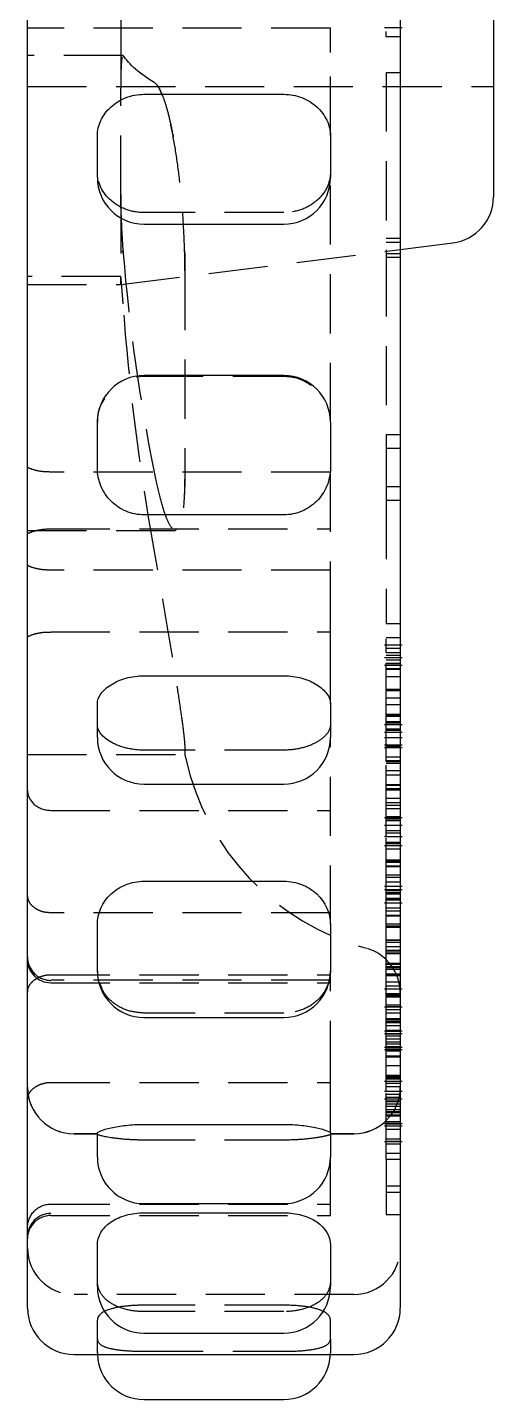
# Model space of a CAD drawing. Extents: x 2 to 295, y 1 to 209.
# Drawn here: x 211.38 to 221.38, y 89.36 to 118.83 of the extents above; entities that cross this region are included whole.
import ezdxf

# ---------------------------------------------------------------- set-up
doc = ezdxf.new("R2010")
doc.units = 0
doc.linetypes.add('SLD-实线', pattern=[0])
doc.linetypes.add('SLD-虚线', pattern=[1.905, 1.27, -0.635])
doc.layers.get('0').update_dxf_attribs({"linetype": 'CONTINUOUS'})

msp = doc.modelspace()

# ---------------------------------------------------------------- linework, layer by layer
at = {"color": 7, "linetype": 'SLD-实线'}
for p, q in [((221.379, 123.425), (221.379, 115.191)), ((211.379, 116.737), (211.379, 121.88)), ((219.379, 121.88), (219.379, 116.737)), ((213.879, 117.39), (216.879, 117.39)), ((211.379, 109.615), (211.379, 116.737)), ((219.379, 116.737), (219.379, 109.615)), ((212.879, 115.602), (212.879, 116.504)), ((217.879, 116.504), (217.879, 115.602)), ((213.879, 114.602), (216.879, 114.602)), ((219.379, 114.058), (220.503, 114.199)), ((216.879, 111.351), (213.879, 111.351)), ((212.879, 109.36), (212.879, 110.351)), ((217.879, 110.351), (217.879, 109.36)), ((211.379, 104.982), (211.379, 109.615)), ((219.379, 109.615), (219.379, 104.982)), ((216.879, 108.357), (213.879, 108.357)), ((219.417, 105.287), (219.379, 105.287)), ((211.379, 99.27), (211.379, 104.982)), ((219.417, 105.125), (219.379, 105.125)), ((219.379, 104.982), (219.379, 99.27)), ((213.879, 104.901), (216.879, 104.901)), ((212.879, 103.575), (212.879, 104.307)), ((217.879, 104.307), (217.879, 103.575)), ((219.379, 103.853), (219.417, 103.853)), ((219.379, 103.69), (219.417, 103.69)), ((219.417, 103.351), (219.379, 103.351)), ((213.879, 102.575), (216.879, 102.575)), ((219.379, 101.858), (219.417, 101.858)), ((219.379, 101.694), (219.417, 101.694)), ((213.879, 100.488), (216.879, 100.488)), ((219.417, 100.378), (219.379, 100.378)), ((219.417, 100.016), (219.379, 100.016)), ((212.879, 98.562), (212.879, 99.547)), ((217.879, 99.547), (217.879, 98.562)), ((211.379, 96.064), (211.379, 99.27)), ((219.379, 99.27), (219.379, 96.064)), ((213.879, 97.562), (216.879, 97.562)), ((219.417, 97.785), (219.379, 97.785)), ((219.417, 96.919), (219.379, 96.919)), ((219.417, 96.87), (219.379, 96.87)), ((219.379, 96.197), (219.417, 96.197)), ((211.379, 92.895), (211.379, 96.064)), ((219.379, 96.064), (219.379, 92.895)), ((213.879, 95.266), (216.879, 95.266)), ((219.379, 95.287), (219.417, 95.287)), ((219.379, 95.238), (219.417, 95.238)), ((212.379, 95.064), (212.879, 95.064)), ((212.879, 94.564), (212.879, 95.082)), ((217.879, 95.082), (217.879, 94.564)), ((217.879, 95.064), (218.379, 95.064)), ((213.879, 93.564), (216.879, 93.564)), ((213.879, 93.366), (216.879, 93.366)), ((211.379, 91.324), (211.379, 92.895)), ((219.379, 92.895), (219.379, 91.324)), ((212.879, 91.782), (212.879, 92.667)), ((217.879, 92.667), (217.879, 91.782)), ((213.879, 90.782), (216.879, 90.782)), ((212.379, 90.324), (218.379, 90.324)), ((213.879, 89.356), (216.879, 89.356))]:
    msp.add_line(p, q, dxfattribs=at)
at = {"color": 7, "linetype": 'SLD-虚线'}
for p, q in [((213.379, 121.092), (213.379, 117.524)), ((217.879, 118.808), (211.879, 118.808)), ((217.879, 118.289), (217.879, 118.808)), ((219.042, 118.827), (219.417, 118.827)), ((219.079, 118.629), (219.379, 118.629)), ((213.426, 118.227), (211.379, 118.227)), ((213.426, 118.227), (211.379, 118.227)), ((213.432, 118.222), (213.426, 118.215)), ((217.879, 116.504), (217.879, 118.289)), ((219.079, 117.858), (219.079, 113.889)), ((219.079, 117.858), (219.379, 117.858)), ((211.379, 117.558), (221.379, 117.558)), ((213.379, 115.239), (213.379, 117.524)), ((217.879, 110.351), (217.879, 115.602)), ((213.379, 115.239), (213.379, 113.455)), ((213.383, 114.948), (213.379, 115.239)), ((216.879, 114.85), (213.879, 114.85)), ((213.379, 113.308), (219.379, 114.058)), ((219.079, 114.298), (219.379, 114.298)), ((219.079, 114.213), (219.379, 114.213)), ((213.432, 113.977), (213.429, 114.029)), ((219.079, 113.974), (219.379, 113.974)), ((219.079, 113.889), (219.379, 113.889)), ((219.079, 113.889), (219.079, 108.967)), ((213.382, 113.48), (211.379, 113.48)), ((213.382, 113.479), (211.379, 113.479)), ((214.757, 113.597), (214.757, 109.122)), ((211.379, 113.308), (213.379, 113.308)), ((213.379, 113.308), (213.379, 113.455)), ((213.711, 111.319), (213.879, 111.338)), ((213.879, 111.338), (216.879, 111.338)), ((219.079, 110.08), (219.379, 110.08)), ((219.079, 109.787), (219.379, 109.787)), ((217.879, 106.088), (217.879, 109.36)), ((217.879, 109.275), (211.879, 109.275)), ((214.757, 109.127), (214.75, 108.801)), ((219.079, 108.967), (219.379, 108.967)), ((219.079, 108.967), (219.079, 108.674)), ((219.079, 108.674), (219.079, 106.025)), ((219.079, 108.674), (219.379, 108.674)), ((211.379, 108.024), (214.559, 108.024)), ((211.379, 108.02), (214.559, 108.02)), ((211.879, 108.056), (217.879, 108.056)), ((214.575, 108.031), (214.559, 108.034)), ((217.879, 107.169), (211.879, 107.169)), ((211.879, 105.842), (217.879, 105.842)), ((217.879, 105.842), (217.879, 106.088)), ((217.879, 105.092), (217.879, 105.842)), ((219.079, 106.025), (219.379, 106.025)), ((219.417, 105.556), (219.042, 105.556)), ((219.379, 105.717), (219.079, 105.717)), ((219.379, 105.287), (219.042, 105.287)), ((219.079, 105.442), (219.079, 105.492)), ((219.079, 105.492), (219.379, 105.492)), ((219.079, 105.4), (219.379, 105.4)), ((219.079, 105.342), (219.379, 105.342)), ((219.079, 105.242), (219.379, 105.242)), ((217.879, 104.372), (217.879, 105.092)), ((219.379, 105.125), (219.042, 105.125)), ((219.079, 105.175), (219.379, 105.175)), ((219.079, 105.165), (219.379, 105.165)), ((219.079, 105.055), (219.379, 105.055)), ((219.079, 105.04), (219.379, 105.04)), ((219.079, 104.888), (219.379, 104.888)), ((219.079, 104.884), (219.379, 104.884)), ((217.879, 104.307), (217.879, 104.372)), ((219.079, 104.612), (219.379, 104.612)), ((219.079, 104.582), (219.379, 104.582)), ((219.079, 104.427), (219.379, 104.427)), ((219.079, 104.286), (219.379, 104.286)), ((219.079, 104.077), (219.379, 104.077)), ((219.079, 104.059), (219.379, 104.059)), ((219.079, 103.734), (219.079, 104.034)), ((219.079, 104.034), (219.379, 104.034)), ((219.042, 103.853), (219.379, 103.853)), ((219.079, 103.922), (219.379, 103.922)), ((219.079, 103.903), (219.379, 103.903)), ((219.079, 103.889), (219.379, 103.889)), ((219.379, 103.758), (219.079, 103.758)), ((217.879, 99.559), (217.879, 103.575)), ((219.042, 103.69), (219.379, 103.69)), ((219.042, 103.572), (219.417, 103.572)), ((219.079, 103.734), (219.379, 103.734)), ((219.079, 103.733), (219.379, 103.733)), ((219.079, 103.573), (219.379, 103.573)), ((219.079, 103.388), (219.079, 103.573)), ((211.379, 103.208), (214.757, 103.208)), ((216.879, 103.304), (213.879, 103.304)), ((214.757, 103.416), (214.757, 103.208)), ((219.042, 103.415), (219.417, 103.415)), ((219.379, 103.351), (219.042, 103.351)), ((219.079, 103.416), (219.379, 103.416)), ((219.079, 103.416), (219.379, 103.416)), ((219.079, 103.408), (219.379, 103.408)), ((219.079, 103.388), (219.379, 103.388)), ((219.079, 103.062), (219.079, 103.388)), ((219.079, 103.159), (219.379, 103.159)), ((219.079, 103.085), (219.379, 103.085)), ((219.079, 103.062), (219.379, 103.062)), ((219.079, 103.027), (219.379, 103.027)), ((219.079, 102.866), (219.379, 102.866)), ((219.079, 102.776), (219.379, 102.776)), ((219.079, 102.567), (219.379, 102.567)), ((219.079, 102.555), (219.379, 102.555)), ((219.079, 102.481), (219.379, 102.481)), ((219.079, 102.473), (219.379, 102.473)), ((219.079, 102.45), (219.379, 102.45)), ((219.079, 102.269), (219.379, 102.269)), ((211.879, 102.011), (217.879, 102.011)), ((219.079, 102.182), (219.379, 102.182)), ((219.079, 102.124), (219.379, 102.124)), ((219.079, 102.05), (219.379, 102.05)), ((219.042, 101.858), (219.379, 101.858)), ((219.042, 101.694), (219.379, 101.694)), ((219.079, 101.876), (219.379, 101.876)), ((219.079, 101.868), (219.379, 101.868)), ((219.079, 101.836), (219.379, 101.836)), ((219.079, 101.8), (219.379, 101.8)), ((219.079, 101.793), (219.379, 101.793)), ((219.042, 101.451), (219.417, 101.451)), ((219.079, 101.577), (219.379, 101.577)), ((219.079, 101.525), (219.379, 101.525)), ((219.079, 100.478), (219.079, 101.413)), ((219.042, 101.259), (219.417, 101.259)), ((219.079, 101.33), (219.379, 101.33)), ((219.079, 101.302), (219.379, 101.302)), ((219.079, 101.183), (219.379, 101.183)), ((219.079, 100.951), (219.379, 100.951)), ((219.079, 100.924), (219.379, 100.924)), ((219.079, 100.898), (219.379, 100.898)), ((219.079, 100.817), (219.379, 100.817)), ((219.379, 100.796), (219.079, 100.796)), ((219.079, 100.626), (219.379, 100.626)), ((219.079, 100.578), (219.379, 100.578)), ((219.379, 100.378), (219.042, 100.378)), ((219.417, 100.304), (219.042, 100.304)), ((219.079, 100.478), (219.379, 100.478)), ((219.079, 100.221), (219.079, 100.478)), ((219.079, 100.291), (219.379, 100.291)), ((219.079, 100.245), (219.379, 100.245)), ((219.079, 100.231), (219.379, 100.231)), ((219.079, 100.221), (219.379, 100.221)), ((219.079, 99.759), (219.079, 100.221)), ((219.079, 100.218), (219.379, 100.218)), ((219.379, 100.016), (219.042, 100.016)), ((219.079, 100.125), (219.379, 100.125)), ((219.079, 100.107), (219.379, 100.107)), ((219.079, 100.091), (219.379, 100.091)), ((219.079, 99.915), (219.379, 99.915)), ((217.879, 99.809), (211.879, 99.809)), ((219.079, 99.851), (219.379, 99.851)), ((219.079, 99.501), (219.079, 99.759)), ((219.079, 99.759), (219.379, 99.759)), ((219.079, 99.748), (219.379, 99.748)), ((219.079, 99.744), (219.379, 99.744)), ((219.079, 99.572), (219.379, 99.572)), ((219.079, 99.532), (219.379, 99.532)), ((219.079, 99.501), (219.379, 99.501)), ((219.079, 98.971), (219.079, 99.501)), ((219.079, 99.233), (219.379, 99.233)), ((219.079, 99.224), (219.379, 99.224)), ((219.079, 99.178), (219.379, 99.178)), ((219.079, 99.085), (219.379, 99.085)), ((219.079, 99.007), (219.379, 99.007)), ((219.079, 98.971), (219.379, 98.971)), ((219.079, 98.731), (219.079, 98.971)), ((219.079, 98.938), (219.379, 98.938)), ((219.079, 98.731), (219.379, 98.731)), ((219.079, 98.037), (219.079, 98.731)), ((211.879, 98.478), (217.879, 98.478)), ((212.884, 98.537), (212.879, 98.579)), ((217.879, 96.221), (217.879, 98.562)), ((219.079, 98.708), (219.379, 98.708)), ((219.079, 98.655), (219.379, 98.655)), ((219.079, 98.634), (219.379, 98.634)), ((219.079, 98.6), (219.379, 98.6)), ((219.079, 98.501), (219.379, 98.501)), ((219.079, 98.491), (219.379, 98.491)), ((219.079, 98.466), (219.379, 98.466)), ((211.879, 98.361), (211.879, 98.359)), ((217.879, 98.361), (211.879, 98.361)), ((211.879, 98.308), (217.879, 98.308)), ((219.417, 98.17), (219.042, 98.17)), ((219.079, 98.33), (219.379, 98.33)), ((219.079, 98.244), (219.379, 98.244)), ((219.079, 98.076), (219.379, 98.076)), ((219.079, 98.068), (219.379, 98.068)), ((219.079, 98.056), (219.379, 98.056)), ((219.079, 97.797), (219.079, 98.037)), ((219.079, 98.037), (219.379, 98.037)), ((219.079, 98.004), (219.379, 98.004)), ((216.879, 97.658), (213.879, 97.658)), ((219.379, 97.785), (219.042, 97.785)), ((219.079, 97.833), (219.379, 97.833)), ((219.079, 97.797), (219.379, 97.797)), ((219.079, 97.038), (219.079, 97.797)), ((219.079, 97.734), (219.379, 97.734)), ((219.079, 97.663), (219.379, 97.663)), ((219.417, 97.267), (219.042, 97.267)), ((219.079, 97.541), (219.379, 97.541)), ((219.079, 97.527), (219.379, 97.527)), ((219.079, 97.521), (219.379, 97.521)), ((219.079, 97.482), (219.379, 97.482)), ((219.079, 97.453), (219.379, 97.453)), ((219.079, 97.393), (219.379, 97.393)), ((219.079, 97.286), (219.379, 97.286)), ((219.079, 97.265), (219.379, 97.265)), ((219.417, 97.214), (219.042, 97.214)), ((219.079, 97.211), (219.379, 97.211)), ((219.079, 97.165), (219.379, 97.165)), ((219.079, 97.103), (219.379, 97.103)), ((219.079, 96.889), (219.079, 97.038)), ((219.079, 97.036), (219.379, 97.036)), ((219.079, 96.996), (219.379, 96.996)), ((219.379, 96.919), (219.042, 96.919)), ((219.379, 96.87), (219.042, 96.87)), ((219.079, 96.936), (219.379, 96.936)), ((219.079, 96.89), (219.379, 96.89)), ((219.079, 96.889), (219.379, 96.889)), ((219.079, 96.843), (219.379, 96.843)), ((219.079, 96.741), (219.379, 96.741)), ((219.079, 96.718), (219.379, 96.718)), ((219.079, 96.53), (219.379, 96.53)), ((211.879, 96.165), (217.879, 96.165)), ((217.879, 96.165), (217.879, 96.221)), ((217.879, 96.063), (217.879, 96.165)), ((219.042, 96.197), (219.379, 96.197)), ((219.079, 96.326), (219.379, 96.326)), ((219.079, 96.312), (219.379, 96.312)), ((219.079, 96.279), (219.379, 96.279)), ((219.079, 96.271), (219.379, 96.271)), ((219.079, 96.248), (219.379, 96.248)), ((219.079, 96.243), (219.379, 96.243)), ((219.079, 96.148), (219.379, 96.148)), ((219.079, 96.123), (219.079, 96.148)), ((219.079, 96.081), (219.379, 96.081)), ((219.079, 95.982), (219.079, 96.081)), ((219.379, 96.312), (219.379, 96.139)), ((217.879, 95.352), (217.879, 96.063)), ((219.042, 95.977), (219.417, 95.977)), ((219.042, 95.812), (219.417, 95.812)), ((219.079, 95.759), (219.079, 95.939)), ((219.079, 95.917), (219.379, 95.917)), ((219.079, 95.914), (219.379, 95.914)), ((219.079, 95.851), (219.379, 95.851)), ((219.079, 95.77), (219.379, 95.77)), ((219.079, 95.759), (219.379, 95.759)), ((219.079, 95.588), (219.079, 95.759)), ((219.079, 95.705), (219.379, 95.705)), ((219.079, 95.659), (219.379, 95.659)), ((219.079, 95.588), (219.379, 95.588)), ((219.079, 94.649), (219.079, 95.588)), ((219.079, 95.545), (219.379, 95.545)), ((219.079, 95.52), (219.379, 95.52)), ((217.879, 95.082), (217.879, 95.352)), ((219.042, 95.287), (219.379, 95.287)), ((219.042, 95.238), (219.379, 95.238)), ((219.079, 95.469), (219.379, 95.469)), ((219.079, 95.451), (219.379, 95.451)), ((219.079, 95.326), (219.379, 95.326)), ((219.079, 95.294), (219.379, 95.294)), ((219.079, 95.278), (219.379, 95.278)), ((212.879, 95.065), (212.379, 95.065)), ((216.879, 94.929), (213.879, 94.929)), ((218.379, 95.065), (217.879, 95.065)), ((219.042, 94.897), (219.417, 94.897)), ((219.079, 95.161), (219.379, 95.161)), ((219.079, 94.952), (219.379, 94.952)), ((219.079, 94.903), (219.379, 94.903)), ((219.079, 94.848), (219.379, 94.848)), ((219.079, 94.516), (219.079, 94.649)), ((219.079, 94.649), (219.379, 94.649)), ((217.879, 93.308), (217.879, 94.564)), ((219.079, 94.516), (219.379, 94.516)), ((219.079, 94.516), (219.079, 93.332)), ((219.079, 93.944), (219.379, 93.944)), ((219.079, 93.808), (219.379, 93.808)), ((211.879, 93.55), (211.879, 93.554)), ((211.879, 93.55), (217.879, 93.55)), ((211.879, 93.308), (217.879, 93.308)), ((219.079, 93.332), (219.379, 93.332)), ((218.379, 91.611), (212.379, 91.611)), ((216.879, 91.382), (213.879, 91.382)), ((216.879, 91.246), (213.879, 91.246)), ((212.879, 90.856), (212.879, 91.063)), ((212.879, 90.655), (212.879, 90.856)), ((217.879, 90.856), (217.879, 91.063)), ((217.879, 90.655), (217.879, 90.856)), ((212.879, 90.356), (212.879, 90.655)), ((217.879, 90.655), (217.879, 90.356)), ((212.879, 90.356), (212.88, 90.324)), ((213.879, 90.392), (216.879, 90.392)), ((217.879, 90.324), (217.879, 90.356))]:
    msp.add_line(p, q, dxfattribs=at)
at = {"color": 7, "linetype": 'SLD-实线'}
for centre, start, end in [((213.879, 115.602), 180, 270), ((216.879, 115.602), 270, 0), ((220.379, 115.191), 277.125, 0), ((213.879, 110.351), 90, 180), ((216.879, 110.351), 0, 90), ((213.879, 103.575), 180, 270), ((216.879, 103.575), 270, 0), ((213.879, 98.562), 180, 270), ((216.879, 98.562), 270, 0), ((212.379, 96.064), 180, 270), ((218.379, 96.064), 270, 0), ((213.879, 94.564), 180, 270), ((216.879, 94.564), 270, 0), ((213.879, 91.782), 180, 270), ((216.879, 91.782), 270, 0), ((212.379, 91.324), 180, 270), ((218.379, 91.324), 270, 0), ((213.879, 90.356), 181.8279, 270), ((216.879, 90.356), 270, 358.1721)]:
    msp.add_arc(centre, 1, start, end, dxfattribs=at)
at = {"color": 7, "linetype": 'SLD-虚线'}
for centre, radius, start, end in [((275.752, 116.673), 62.464, 192.44814, 192.53277), ((220.093, 104.3), 5.446, 192.5328, 254.5819), ((218.379, 98.086), 1, 0, 74.5819), ((211.879, 98.808), 0.5, 180, 270), ((212.379, 96.065), 1, 180, 270), ((218.379, 96.065), 1, 270, 0), ((211.879, 92.808), 0.5, 90, 180), ((212.379, 92.611), 1, 180, 270), ((218.379, 92.611), 1, 270, 0)]:
    msp.add_arc(centre, radius, start, end, dxfattribs=at)
for points in [[(211.879, 118.808), (211.704, 118.808), (211.532, 118.808), (211.379, 118.808)], [(214.098, 117.647), (213.786, 117.837), (213.564, 118.029), (213.432, 118.222)], [(213.432, 113.978), (213.564, 112.401), (213.786, 110.831), (214.097, 109.272)], [(214.098, 107.612), (213.786, 109.361), (213.564, 111.12), (213.432, 112.891)]]:
    msp.add_open_spline(points, degree=3, dxfattribs=at)
for points, knots in [([(219.079, 118.629), (219.079, 118.623), (219.079, 118.616), (219.079, 118.72), (219.079, 118.741)], [0, 0, 0, 0, 0.792426, 1, 1, 1, 1]), ([(213.411, 118.198), (213.406, 118.178), (213.402, 118.147), (213.394, 118.066), (213.39, 118.014), (213.385, 117.897), (213.383, 117.83), (213.38, 117.685), (213.379, 117.607), (213.379, 117.524)], [0, 0, 0, 0, 0.25, 0.25, 0.5, 0.5, 0.75, 0.75, 1, 1, 1, 1]), ([(214.097, 117.652), (214.126, 117.626), (214.182, 117.575), (214.27, 117.392), (214.358, 117.134), (214.443, 116.803), (214.519, 116.431), (214.562, 116.151), (214.582, 116.022)], [0, 0, 0, 0, 0.17086, 0.341724, 0.512584, 0.683439, 0.854209, 1, 1, 1, 1]), ([(214.757, 113.597), (214.757, 113.815), (214.752, 114.039), (214.733, 114.495), (214.719, 114.73), (214.682, 115.187), (214.66, 115.413), (214.608, 115.85), (214.578, 116.056), (214.514, 116.444), (214.479, 116.625), (214.406, 116.946), (214.368, 117.089), (214.29, 117.33), (214.252, 117.427), (214.174, 117.574), (214.135, 117.624), (214.098, 117.647)], [0, 0, 0, 0, 0.125, 0.125, 0.25, 0.25, 0.375, 0.375, 0.5, 0.5, 0.625, 0.625, 0.75, 0.75, 0.875, 0.875, 1, 1, 1, 1]), ([(213.879, 114.85), (213.747, 114.85), (213.617, 114.873), (213.375, 114.962), (213.264, 115.028), (212.988, 115.269), (212.879, 115.49), (212.879, 115.705)], [0, 0, 0, 0, 0.25, 0.25, 0.5, 0.5, 1, 1, 1, 1]), ([(217.879, 115.705), (217.879, 115.597), (217.853, 115.489), (217.753, 115.285), (217.679, 115.189), (217.495, 115.028), (217.383, 114.962), (217.143, 114.874), (217.012, 114.85), (216.879, 114.85)], [0, 0, 0, 0, 0.25, 0.25, 0.5, 0.5, 0.75, 0.75, 1, 1, 1, 1]), ([(213.379, 115.239), (213.379, 115.069), (213.384, 114.851), (213.403, 114.392), (213.417, 114.164), (213.432, 113.978)], [0, 0, 0, 0, 0.5, 0.5, 1, 1, 1, 1]), ([(214.75, 114.033), (214.751, 114.012), (214.757, 113.865), (214.757, 113.724), (214.757, 113.603)], [0, 0, 0, 0, 0.142377, 1, 1, 1, 1]), ([(213.432, 112.891), (213.425, 112.989), (213.41, 113.186), (213.393, 113.382), (213.383, 113.482), (213.382, 113.469), (213.382, 113.465)], [0, 0, 0, 0, 0.294833, 0.589684, 0.884073, 1, 1, 1, 1]), ([(216.879, 111.338), (216.993, 111.329), (217.205, 111.311), (217.382, 111.195), (217.464, 111.141)], [0, 0, 0, 0, 0.534233, 1, 1, 1, 1]), ([(212.879, 110.341), (212.887, 110.453), (212.9, 110.638), (213, 110.794), (213.039, 110.856)], [0, 0, 0, 0, 0.60536, 1, 1, 1, 1]), ([(211.88, 109.277), (211.815, 109.279), (211.679, 109.283), (211.511, 109.321), (211.411, 109.36), (211.389, 109.373), (211.386, 109.375)], [0, 0, 0, 0, 0.317073, 0.662487, 0.94515, 1, 1, 1, 1]), ([(214.097, 109.272), (214.135, 109.084), (214.173, 108.916), (214.25, 108.617), (214.29, 108.484), (214.367, 108.269), (214.405, 108.185), (214.479, 108.065), (214.513, 108.031), (214.577, 108.014), (214.607, 108.032), (214.659, 108.12), (214.682, 108.189), (214.719, 108.38), (214.733, 108.498), (214.752, 108.778), (214.757, 108.942), (214.757, 109.122)], [0, 0, 0, 0, 0.125, 0.125, 0.25, 0.25, 0.375, 0.375, 0.5, 0.5, 0.625, 0.625, 0.75, 0.75, 0.875, 0.875, 1, 1, 1, 1]), ([(211.385, 107.957), (211.386, 107.957), (211.4, 107.966), (211.476, 107.999), (211.617, 108.036), (211.766, 108.057), (211.856, 108.054), (211.879, 108.054)], [0, 0, 0, 0, 0.004716, 0.250596, 0.552224, 0.887284, 1, 1, 1, 1]), ([(214.757, 103.416), (214.757, 103.454), (214.752, 103.517), (214.733, 103.693), (214.719, 103.807), (214.682, 104.075), (214.66, 104.23), (214.608, 104.578), (214.578, 104.766), (214.514, 105.169), (214.479, 105.386), (214.406, 105.825), (214.368, 106.052), (214.29, 106.509), (214.252, 106.735), (214.174, 107.182), (214.135, 107.402), (214.098, 107.612)], [0, 0, 0, 0, 0.125, 0.125, 0.25, 0.25, 0.375, 0.375, 0.5, 0.5, 0.625, 0.625, 0.75, 0.75, 0.875, 0.875, 1, 1, 1, 1]), ([(211.88, 107.17), (211.815, 107.172), (211.68, 107.176), (211.512, 107.214), (211.412, 107.253), (211.39, 107.267), (211.386, 107.27)], [0, 0, 0, 0, 0.313119, 0.655454, 0.937997, 1, 1, 1, 1]), ([(211.384, 105.742), (211.409, 105.754), (211.465, 105.782), (211.612, 105.821), (211.761, 105.843), (211.853, 105.84), (211.879, 105.839)], [0, 0, 0, 0, 0.240471, 0.540136, 0.873103, 1, 1, 1, 1]), ([(219.079, 105.4), (219.079, 105.497), (219.079, 105.67), (219.079, 105.688), (219.079, 105.696)], [0, 0, 0, 0, 0.563518, 1, 1, 1, 1]), ([(219.079, 103.903), (219.079, 103.93), (219.079, 103.984), (219.079, 104.069), (219.079, 104.158), (219.079, 104.249), (219.079, 104.342), (219.079, 104.438), (219.079, 104.536), (219.079, 104.637), (219.079, 104.738), (219.079, 104.838), (219.079, 104.936), (219.079, 105.033), (219.079, 105.128), (219.079, 105.221), (219.079, 105.313), (219.079, 105.37), (219.079, 105.4)], [0, 0, 0, 0, 0.057793, 0.113915, 0.169173, 0.223364, 0.277934, 0.333047, 0.389832, 0.447901, 0.507245, 0.568326, 0.631351, 0.6968, 0.765992, 0.83932, 0.917315, 1, 1, 1, 1]), ([(213.879, 103.304), (213.747, 103.304), (213.617, 103.32), (213.375, 103.38), (213.264, 103.424), (212.988, 103.581), (212.879, 103.721), (212.879, 103.848)], [0, 0, 0, 0, 0.25, 0.25, 0.5, 0.5, 1, 1, 1, 1]), ([(217.879, 103.848), (217.879, 103.785), (217.853, 103.719), (217.753, 103.59), (217.679, 103.529), (217.495, 103.424), (217.383, 103.38), (217.143, 103.321), (217.012, 103.304), (216.879, 103.304)], [0, 0, 0, 0, 0.25, 0.25, 0.5, 0.5, 0.75, 0.75, 1, 1, 1, 1]), ([(219.079, 103.577), (219.079, 103.578), (219.079, 103.579), (219.079, 103.671), (219.079, 103.815), (219.079, 103.903)], [0, 0, 0, 0, 0.215595, 0.520897, 1, 1, 1, 1]), ([(219.079, 103.662), (219.079, 103.671), (219.079, 103.753), (219.079, 103.745), (219.079, 103.738)], [0, 0, 0, 0, 0.108854, 1, 1, 1, 1]), ([(219.079, 101.8), (219.079, 101.939), (219.079, 102.217), (219.079, 102.67), (219.079, 102.904), (219.079, 102.984)], [0, 0, 0, 0, 0.396562, 0.793763, 1, 1, 1, 1]), ([(211.379, 102.446), (211.379, 102.331), (211.433, 102.219), (211.618, 102.059), (211.749, 102.011), (211.879, 102.011)], [0, 0, 0, 0, 0.5, 0.5, 1, 1, 1, 1]), ([(219.079, 101.471), (219.079, 101.464), (219.079, 101.436), (219.079, 101.541), (219.079, 101.714), (219.079, 101.8)], [0, 0, 0, 0, 0.124981, 0.562497, 1, 1, 1, 1]), ([(211.88, 99.811), (211.829, 99.813), (211.721, 99.82), (211.574, 99.881), (211.459, 99.973), (211.394, 100.073), (211.388, 100.136), (211.385, 100.164)], [0, 0, 0, 0, 0.177098, 0.375082, 0.581371, 0.809921, 1, 1, 1, 1]), ([(211.379, 98.863), (211.379, 98.731), (211.433, 98.601), (211.617, 98.415), (211.747, 98.359), (211.879, 98.359)], [0, 0, 0, 0, 0.5, 0.5, 1, 1, 1, 1]), ([(211.386, 98.11), (211.386, 98.136), (211.386, 98.196), (211.443, 98.296), (211.553, 98.394), (211.703, 98.46), (211.824, 98.482), (211.887, 98.477), (211.891, 98.477)], [0, 0, 0, 0, 0.172833, 0.39734, 0.601795, 0.788633, 0.986449, 1, 1, 1, 1]), ([(217.879, 98.579), (217.879, 98.452), (217.853, 98.33), (217.753, 98.105), (217.679, 98.004), (217.495, 97.837), (217.384, 97.77), (217.143, 97.681), (217.012, 97.658), (216.879, 97.658)], [0, 0, 0, 0, 0.25, 0.25, 0.5, 0.5, 0.75, 0.75, 1, 1, 1, 1]), ([(213.879, 97.658), (213.767, 97.667), (213.544, 97.686), (213.249, 97.838), (213.027, 98.048), (212.961, 98.227), (212.931, 98.307)], [0, 0, 0, 0, 0.2621427, 0.5242257, 0.7878415, 1, 1, 1, 1]), ([(219.079, 96.081), (219.079, 96.094), (219.079, 96.119), (219.079, 96.163), (219.079, 96.21), (219.079, 96.26), (219.079, 96.315), (219.079, 96.372), (219.079, 96.433), (219.079, 96.497), (219.079, 96.562), (219.079, 96.629), (219.079, 96.697), (219.079, 96.764), (219.079, 96.832), (219.079, 96.901), (219.079, 96.97), (219.079, 97.015), (219.079, 97.038)], [0, 0, 0, 0, 0.076591, 0.148781, 0.217048, 0.281959, 0.343906, 0.403968, 0.462972, 0.521756, 0.579921, 0.638063, 0.695521, 0.753945, 0.812605, 0.872586, 0.935241, 1, 1, 1, 1]), ([(211.386, 95.802), (211.386, 95.827), (211.385, 95.885), (211.441, 95.982), (211.549, 96.08), (211.699, 96.146), (211.817, 96.169), (211.878, 96.165), (211.879, 96.165)], [0, 0, 0, 0, 0.170787, 0.397009, 0.602859, 0.793467, 0.99581, 1, 1, 1, 1]), ([(213.879, 94.929), (213.747, 94.929), (213.617, 94.934), (213.375, 94.952), (213.264, 94.966), (212.988, 95.008), (212.879, 95.039), (212.879, 95.054)], [0, 0, 0, 0, 0.25, 0.25, 0.5, 0.5, 1, 1, 1, 1]), ([(217.879, 95.054), (217.879, 95.047), (217.853, 95.036), (217.753, 95.009), (217.679, 94.994), (217.495, 94.966), (217.383, 94.952), (217.143, 94.934), (217.012, 94.929), (216.879, 94.929)], [0, 0, 0, 0, 0.25, 0.25, 0.5, 0.5, 0.75, 0.75, 1, 1, 1, 1]), ([(211.379, 93.04), (211.379, 93.174), (211.432, 93.305), (211.614, 93.496), (211.745, 93.554), (211.879, 93.554)], [0, 0, 0, 0, 0.5, 0.5, 1, 1, 1, 1]), ([(211.879, 93.353), (211.747, 93.353), (211.617, 93.298), (211.433, 93.113), (211.379, 92.983), (211.379, 92.851)], [0, 0, 0, 0, 0.5, 0.5, 1, 1, 1, 1]), ([(213.879, 91.246), (213.747, 91.246), (213.617, 91.261), (213.375, 91.321), (213.264, 91.365), (213.08, 91.481), (213.006, 91.553), (212.906, 91.715), (212.879, 91.806), (212.879, 91.903)], [0, 0, 0, 0, 0.25, 0.25, 0.5, 0.5, 0.75, 0.75, 1, 1, 1, 1]), ([(217.879, 91.903), (217.879, 91.806), (217.853, 91.716), (217.753, 91.553), (217.679, 91.481), (217.495, 91.366), (217.384, 91.321), (217.143, 91.261), (217.012, 91.246), (216.879, 91.246)], [0, 0, 0, 0, 0.25, 0.25, 0.5, 0.5, 0.75, 0.75, 1, 1, 1, 1]), ([(213.879, 91.382), (213.747, 91.382), (213.617, 91.375), (213.375, 91.349), (213.264, 91.329), (212.988, 91.248), (212.879, 91.164), (212.879, 91.063)], [0, 0, 0, 0, 0.25, 0.25, 0.5, 0.5, 1, 1, 1, 1]), ([(217.879, 91.063), (217.879, 91.114), (217.853, 91.16), (217.753, 91.241), (217.679, 91.275), (217.495, 91.329), (217.383, 91.349), (217.143, 91.375), (217.012, 91.382), (216.879, 91.382)], [0, 0, 0, 0, 0.25, 0.25, 0.5, 0.5, 0.75, 0.75, 1, 1, 1, 1]), ([(212.879, 90.655), (212.879, 90.608), (212.905, 90.566), (213.006, 90.497), (213.08, 90.47), (213.264, 90.429), (213.375, 90.415), (213.615, 90.397), (213.747, 90.392), (213.879, 90.392)], [0, 0, 0, 0, 0.25, 0.25, 0.5, 0.5, 0.75, 0.75, 1, 1, 1, 1]), ([(216.879, 90.392), (217.012, 90.392), (217.142, 90.396), (217.384, 90.415), (217.495, 90.429), (217.679, 90.47), (217.753, 90.497), (217.853, 90.566), (217.879, 90.608), (217.879, 90.655)], [0, 0, 0, 0, 0.25, 0.25, 0.5, 0.5, 0.75, 0.75, 1, 1, 1, 1])]:
    msp.add_open_spline(points, degree=3, knots=knots, dxfattribs=at)
at = {"color": 7, "linetype": 'SLD-实线'}
for points, knots in [([(212.879, 116.504), (212.879, 116.614), (212.905, 116.725), (213.006, 116.937), (213.08, 117.036), (213.264, 117.203), (213.375, 117.272), (213.615, 117.365), (213.747, 117.39), (213.879, 117.39)], [0, 0, 0, 0, 0.25, 0.25, 0.5, 0.5, 0.75, 0.75, 1, 1, 1, 1]), ([(216.879, 117.39), (217.012, 117.39), (217.142, 117.366), (217.384, 117.272), (217.495, 117.204), (217.679, 117.036), (217.753, 116.937), (217.853, 116.727), (217.879, 116.614), (217.879, 116.504)], [0, 0, 0, 0, 0.25, 0.25, 0.5, 0.5, 0.75, 0.75, 1, 1, 1, 1]), ([(213.879, 108.357), (213.747, 108.357), (213.617, 108.384), (213.375, 108.485), (213.264, 108.56), (213.08, 108.746), (213.006, 108.858), (212.906, 109.098), (212.879, 109.229), (212.879, 109.36)], [0, 0, 0, 0, 0.25, 0.25, 0.5, 0.5, 0.75, 0.75, 1, 1, 1, 1]), ([(217.879, 109.36), (217.879, 109.229), (217.853, 109.1), (217.753, 108.858), (217.679, 108.746), (217.495, 108.561), (217.384, 108.485), (217.143, 108.384), (217.012, 108.357), (216.879, 108.357)], [0, 0, 0, 0, 0.25, 0.25, 0.5, 0.5, 0.75, 0.75, 1, 1, 1, 1]), ([(212.879, 104.307), (212.879, 104.375), (212.905, 104.445), (213.006, 104.584), (213.08, 104.652), (213.264, 104.768), (213.375, 104.817), (213.615, 104.883), (213.747, 104.901), (213.879, 104.901)], [0, 0, 0, 0, 0.25, 0.25, 0.5, 0.5, 0.75, 0.75, 1, 1, 1, 1]), ([(216.879, 104.901), (217.012, 104.901), (217.142, 104.883), (217.384, 104.817), (217.495, 104.768), (217.679, 104.652), (217.753, 104.584), (217.853, 104.446), (217.879, 104.375), (217.879, 104.307)], [0, 0, 0, 0, 0.25, 0.25, 0.5, 0.5, 0.75, 0.75, 1, 1, 1, 1]), ([(212.879, 99.547), (212.879, 99.674), (212.905, 99.798), (213.006, 100.027), (213.08, 100.131), (213.264, 100.303), (213.375, 100.371), (213.616, 100.464), (213.747, 100.488), (213.879, 100.488)], [0, 0, 0, 0, 0.25, 0.25, 0.5, 0.5, 0.75, 0.75, 1, 1, 1, 1]), ([(216.879, 100.488), (217.012, 100.488), (217.141, 100.464), (217.383, 100.372), (217.494, 100.303), (217.771, 100.045), (217.879, 99.801), (217.879, 99.547)], [0, 0, 0, 0, 0.25, 0.25, 0.5, 0.5, 1, 1, 1, 1]), ([(212.879, 95.082), (212.879, 95.093), (212.905, 95.109), (213.006, 95.148), (213.08, 95.171), (213.264, 95.212), (213.375, 95.231), (213.615, 95.258), (213.747, 95.266), (213.879, 95.266)], [0, 0, 0, 0, 0.25, 0.25, 0.5, 0.5, 0.75, 0.75, 1, 1, 1, 1]), ([(216.879, 95.266), (217.012, 95.266), (217.142, 95.258), (217.384, 95.231), (217.495, 95.212), (217.679, 95.171), (217.753, 95.148), (217.853, 95.11), (217.879, 95.093), (217.879, 95.082)], [0, 0, 0, 0, 0.25, 0.25, 0.5, 0.5, 0.75, 0.75, 1, 1, 1, 1]), ([(212.879, 92.667), (212.879, 92.765), (212.905, 92.86), (213.006, 93.032), (213.08, 93.108), (213.264, 93.233), (213.375, 93.283), (213.616, 93.349), (213.747, 93.366), (213.879, 93.366)], [0, 0, 0, 0, 0.25, 0.25, 0.5, 0.5, 0.75, 0.75, 1, 1, 1, 1]), ([(216.879, 93.366), (217.012, 93.366), (217.141, 93.349), (217.383, 93.283), (217.494, 93.234), (217.771, 93.046), (217.879, 92.864), (217.879, 92.667)], [0, 0, 0, 0, 0.25, 0.25, 0.5, 0.5, 1, 1, 1, 1])]:
    msp.add_open_spline(points, degree=3, knots=knots, dxfattribs=at)

doc.saveas('drawing.dxf')
